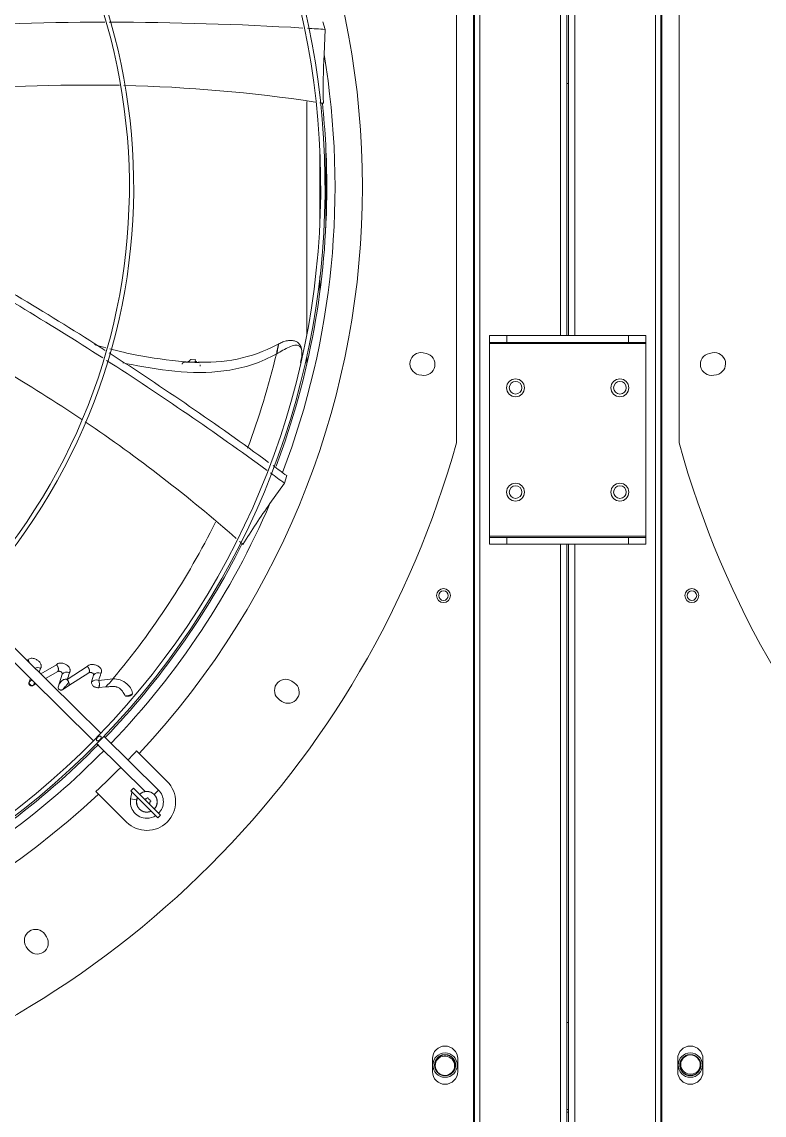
# Model space of a CAD drawing. Header units: millimetres. Extents: x 113490 to 142599, y -20467 to 115.
# Drawn here: x 133960 to 134387, y -10823 to -10194 of the extents above; entities that cross this region are included whole.
import ezdxf

# ---------------------------------------------------------------- set-up
doc = ezdxf.new("R2010")
doc.units = ezdxf.units.MM
doc.layers.add('DV3_0', color=7, linetype='Continuous')

msp = doc.modelspace()

# ---------------------------------------------------------------- linework, layer by layer
at = {"layer": 'DV3_0', "color": 7, "linetype": 'Continuous', "lineweight": 20}
for p, q in [((134269.64, -10374.49), (134269.64, -9742.49)), ((134277.84, -10374.49), (134277.84, -9745.49)), ((134219.64, -9845.59), (134219.64, -11865.47)), ((134327.84, -11862.07), (134327.84, -9845.59)), ((134274.24, -10229.48), (134273.24, -10229.48)), ((134134.63, -10312.52), (134134.63, -10265.47)), ((134131.31, -10308.64), (134131.31, -10269.34)), ((134131.31, -10348.76), (134131.31, -10340.56)), ((134228.74, -10379.09), (134318.74, -10379.09)), ((134055.78, -10389.67), (134059.32, -10389.77)), ((134228.74, -10489.89), (134318.74, -10489.89)), ((134269.64, -11154.49), (134269.64, -10494.49)), ((134277.84, -11154.49), (134277.84, -10494.49)), ((134036, -10638.27), (134038.46, -10635.78)), ((134025.88, -10641.5), (134022.44, -10640.89)), ((134273.24, -10769.48), (134274.24, -10769.48))]:
    msp.add_line(p, q, dxfattribs=at)
at = {"layer": 'DV3_0', "color": 7, "linetype": 'Continuous', "lineweight": 15}
for p, q in [((134273.24, -10374.49), (134273.24, -9745.49)), ((134274.24, -10374.49), (134274.24, -9745.49)), ((134220.24, -9857.26), (134220.24, -11851.51)), ((134223.24, -9857.26), (134223.24, -11851.51)), ((134324.24, -11847.85), (134324.24, -9857.26)), ((134327.24, -11847.85), (134327.24, -9857.26)), ((134209.74, -10436.16), (134209.74, -10141.82)), ((134337.74, -10141.82), (134337.74, -10436.16)), ((134134.3, -10198.38), (134133.05, -10194.05)), ((134133.65, -10212.75), (134134.3, -10198.38)), ((134123.73, -10373.84), (134123.73, -10239.84)), ((133692.48, -10303.03), (134001.15, -10607.41)), ((134005.33, -10603.11), (133696.04, -10298.11)), ((134228.74, -10378.49), (134228.74, -10374.49)), ((134228.74, -10374.49), (134238.74, -10374.49)), ((134228.74, -10378.49), (134228.74, -10379.09)), ((134238.74, -10378.49), (134228.74, -10378.49)), ((134228.74, -10379.09), (134228.74, -10489.89)), ((134238.74, -10374.49), (134308.74, -10374.49)), ((134238.74, -10374.49), (134238.74, -10378.49)), ((134238.74, -10378.49), (134308.74, -10378.49)), ((134308.74, -10378.49), (134308.74, -10374.49)), ((134308.74, -10374.49), (134318.74, -10374.49)), ((134318.74, -10378.49), (134308.74, -10378.49)), ((134318.74, -10374.49), (134318.74, -10378.49)), ((134318.74, -10378.49), (134318.74, -10379.09)), ((134318.74, -10379.09), (134318.74, -10489.89)), ((134192.29, -10384.72), (134190.62, -10384.38)), ((134356.85, -10384.38), (134355.19, -10384.72)), ((134055.76, -10389.82), (134059.28, -10389.91)), ((134059.85, -10388.44), (134056.99, -10388.21)), ((134059.28, -10389.91), (134059.32, -10389.77)), ((134062.49, -10389.8), (134061.22, -10389.78)), ((134123.73, -10390.9), (134123.73, -10386.32)), ((134188.13, -10396.94), (134189.79, -10397.27)), ((134357.68, -10397.27), (134359.35, -10396.94)), ((134110.89, -10459.33), (134112.18, -10455.01)), ((134102.57, -10471.07), (134110.89, -10459.33)), ((134228.74, -10489.89), (134228.74, -10490.49)), ((134228.74, -10494.49), (134228.74, -10490.49)), ((134228.74, -10490.49), (134238.74, -10490.49)), ((134238.74, -10490.49), (134308.74, -10490.49)), ((134238.74, -10490.49), (134238.74, -10494.49)), ((134308.74, -10490.49), (134318.74, -10490.49)), ((134308.74, -10494.49), (134308.74, -10490.49)), ((134318.74, -10489.89), (134318.74, -10490.49)), ((134318.74, -10490.49), (134318.74, -10494.49)), ((134238.74, -10494.49), (134228.74, -10494.49)), ((134238.74, -10494.49), (134308.74, -10494.49)), ((134273.24, -11154.49), (134273.24, -10494.49)), ((134274.24, -11154.49), (134274.24, -10494.49)), ((134318.74, -10494.49), (134308.74, -10494.49)), ((133969.79, -10568.06), (133970.57, -10565.93)), ((133979.76, -10563.71), (133970.73, -10568.99)), ((133980.62, -10567.65), (133973.48, -10571.7)), ((133997.51, -10564.73), (133985.98, -10572.18)), ((133963.97, -10574.09), (133964.8, -10571.57)), ((133980.79, -10576.61), (133983.09, -10569.13)), ((133985.98, -10572.18), (133985.75, -10572.15)), ((133998.51, -10568.39), (133986.88, -10575.74)), ((133999.99, -10573.6), (134001.14, -10569.66)), ((134012.19, -10571.94), (134004.12, -10572.74)), ((134116.53, -10574.15), (134115.11, -10573.2)), ((133968.05, -10574.77), (133966.33, -10575.75)), ((133986.88, -10575.74), (133983.28, -10578.09)), ((134008.26, -10576.52), (134004.26, -10576.92)), ((134019.49, -10581.78), (134019.48, -10581.77)), ((134108, -10583.85), (134109.42, -10584.79)), ((134038.46, -10635.78), (134007.11, -10604.87)), ((134002.93, -10609.17), (134030.78, -10636.63)), ((134027.35, -10614.77), (134025.86, -10613.27)), ((134043.46, -10630.88), (134027.35, -10614.77)), ((134002.52, -10636.61), (134004.01, -10638.1)), ((134023.07, -10637.28), (134022.44, -10640.89)), ((134024.01, -10634.77), (134022.6, -10636.18)), ((134038.16, -10651.74), (134022.6, -10636.18)), ((134023.83, -10637.41), (134023.07, -10637.28)), ((134024.01, -10634.77), (134039.57, -10650.32)), ((134004.01, -10638.1), (134020.12, -10654.21)), ((134027.76, -10638.1), (134027.27, -10638.02)), ((134038.16, -10651.74), (134039.57, -10650.32)), ((133974.04, -10720.17), (133973.09, -10718.76)), ((133962.45, -10725.87), (133963.4, -10727.28)), ((134195.99, -10790.24), (134195.99, -10797.74)), ((134210.49, -10797.74), (134210.49, -10790.24)), ((134336.99, -10790.24), (134336.99, -10797.74)), ((134351.49, -10797.74), (134351.49, -10790.24)), ((134274.24, -10819.48), (134273.24, -10819.48)), ((134273.24, -10820.98), (134274.24, -10820.98))]:
    msp.add_line(p, q, dxfattribs=at)
for centre, radius in [((134243.74, -10404.49), 5.15), ((134243.74, -10404.49), 3.65), ((134303.74, -10404.49), 5.15), ((134303.74, -10404.49), 3.65), ((134243.74, -10464.49), 5.15), ((134243.74, -10464.49), 3.65), ((134303.74, -10464.49), 5.15), ((134303.74, -10464.49), 3.65), ((134202.36, -10523.99), 4), ((134202.32, -10523.99), 2.75), ((134345.13, -10523.99), 4), ((134345.15, -10523.99), 2.75), ((134203.24, -10793.99), 7), ((134344.24, -10793.99), 7)]:
    msp.add_circle(centre, radius, dxfattribs=at)
for centre, radius, start, end in [((133678.24, -10288.99), 456, 316.01285, 45.56345), ((133678.24, -10288.99), 477.5, 316.98025, 43.01975), ((133678.24, -10288.99), 453.5, 315.99181, 45.56133), ((133678.24, -10288.99), 343.5, 315.65123, 45.62203), ((133678.24, -10288.99), 346, 316.5062, 45.32039), ((134008.5, -12115.65), 1921.39, 90.02851, 93.37418), ((134008.5, -12115.65), 1921.39, 86.62723, 89.95007), ((134008.5, -12115.65), 1921.39, 86.24591, 86.54956), ((134540.49, -10232.41), 407.31, 177.23348, 181.19155), ((133998.17, -11102.61), 872.25, 88.82742, 95.92318), ((133998.17, -11102.61), 872.25, 81.40447, 88.66355), ((133998.17, -11102.61), 872.25, 81.09042, 81.22522), ((133678.24, -10288.99), 457, 0, 6.06861), ((133678.24, -10288.99), 457, 339.42404, 0), ((133014.29, -11933.2), 1841.3, 57.34191, 60.857), ((132968.55, -12004.18), 1921.33, 57.30151, 60.65735), ((133507.51, -11146.42), 872.25, 56.07412, 63.24774), ((134065.22, -10299.51), 90.33, 268.26501, 299.11985), ((133014.29, -11933.2), 1841.3, 53.79883, 57.26308), ((134065.26, -10310.92), 84.69, 298.94492, 299.10141), ((134117.22, -10383.5), 3.74, 5.17103, 55.21817), ((134101.43, -10384.21), 19.56, 343.23182, 2.96543), ((134121.18, -10383.14), 0.228, 185.41219, 193.40876), ((134189.37, -10390.66), 6.4, 78.75, 258.75), ((134191.04, -10390.99), 6.4, 258.75, 78.75), ((134356.43, -10390.99), 6.4, 101.25, 281.25), ((134358.1, -10390.66), 6.4, 281.25, 101.25), ((132968.55, -12004.18), 1921.33, 53.88646, 57.22542), ((134042.48, -10387.5), 13.48, 350.08599, 350.70778), ((134048.44, -10386.07), 11.5, 341.21496, 348.12987), ((133507.51, -11146.42), 872.25, 48.70033, 55.91709), ((133678.24, -10288.99), 551.5, 285.47751, 344.52249), ((134869.24, -10288.99), 551.5, 195.47751, 254.52249), ((132968.55, -12004.18), 1921.33, 53.51882, 53.81385), ((133014.29, -11933.2), 1841.3, 53.39786, 53.70009), ((134434.3, -10707.63), 407.44, 144.5071, 148.46392), ((133678.24, -10288.99), 457, 316.15973, 333.28075), ((133507.51, -11146.42), 872.25, 48.36342, 48.53339), ((133960.63, -10563.45), 3.78, 12.11914, 44.06143), ((133968.86, -10568.46), 3.06, 55.87282, 117.48227), ((133985.64, -10571.09), 3.21, 59.3258, 142.38677), ((133979.09, -10587.56), 20.25, 131.56075, 138.31286), ((133948.96, -10563.93), 21.01, 325.75369, 331.18958), ((133985.06, -10574.79), 2.73, 75.24406, 82.00856), ((133983.32, -10574.95), 3.71, 23.68576, 48.99278), ((133834.61, -10518.89), 160.48, 340.60735, 342.05889), ((133983.92, -10574.6), 3.17, 338.82459, 49.67768), ((133984.76, -10573.32), 1.96, 345.27602, 355.86989), ((134002.72, -10576.35), 3.87, 68.77863, 134.8411), ((134003.88, -10571.72), 3.43, 63.91718, 143.09604), ((133837.9, -10519.08), 174.66, 342.10763, 343.51614), ((133997.66, -10575.04), 6.86, 344.1096, 19.64973), ((133997.41, -10575.05), 7.09, 344.71935, 19.03998), ((133834.74, -10423.33), 231.46, 318.55999, 320.05359), ((134111.56, -10578.53), 6.4, 56.25, 236.25), ((134112.97, -10579.47), 6.4, 236.25, 56.25), ((133678.24, -10288.99), 453.5, 315.56, 315.99181), ((133678.24, -10288.99), 456, 315.57142, 316.01285), ((133678.24, -10288.99), 453.5, 225.99152, 315.56), ((133678.24, -10288.99), 456, 270, 315.56106), ((133678.24, -10288.99), 457, 306.60004, 315.4466), ((133678.24, -10288.99), 456, 315.56106, 315.57142), ((133678.24, -10288.99), 475.39, 316.12423, 316.98903), ((133678.24, -10288.99), 475.39, 313.01097, 315.40107), ((134031.79, -10642.54), 16.5, 225, 45), ((134031.79, -10642.54), 6, 315, 135), ((134031.79, -10642.54), 5.91, 315, 135), ((134031.79, -10642.54), 9.5, 315, 45.40107), ((133678.24, -10288.99), 477.5, 226.98025, 313.01975), ((134031.79, -10642.54), 9.5, 170, 270), ((134031.79, -10642.54), 6, 154.47122, 295.52878), ((134031.79, -10642.54), 5.91, 154.77125, 295.22875), ((134031.19, -10640.29), 0.6, 238.87878, 331.12122), ((134032.24, -10640.87), 0.6, 358.86172, 151.13828), ((134033.44, -10640.9), 0.6, 178.87878, 271.12122), ((134034.04, -10643.15), 0.6, 118.87878, 211.12122), ((134033.46, -10642.1), 0.6, 298.86181, 91.13819), ((134031.79, -10642.54), 9.5, 270, 302.83428), ((133967.77, -10722.31), 6.4, 33.75, 213.75), ((133968.72, -10723.72), 6.4, 213.75, 33.75), ((134203.24, -10790.24), 7.25, 0, 180), ((134344.24, -10790.24), 7.25, 0, 180), ((134344.24, -10793.99), 6, 64.8963, 82.52267), ((134203.24, -10797.74), 7.25, 180, 0), ((134203.24, -10793.99), 6, 244.8963, 262.52267), ((134344.24, -10797.74), 7.25, 180, 0)]:
    msp.add_arc(centre, radius, start, end, dxfattribs=at)
at = {"layer": 'DV3_0', "color": 7, "linetype": 'Continuous', "lineweight": 20}
for centre, radius, start, end in [((133678.24, -10288.99), 461.75, 339.17748, 9.50342), ((133663.91, -10279.55), 454.74, 339.44857, 346.58825), ((133678.24, -10288.99), 461.75, 316.1456, 336.77642), ((133663.91, -10279.55), 454.74, 319.98599, 333.59752), ((133678.24, -10288.99), 461.75, 306.42947, 315.40107)]:
    msp.add_arc(centre, radius, start, end, dxfattribs=at)
at = {"layer": 'DV3_0', "color": 7, "linetype": 'Continuous', "lineweight": 15}
for points, knots in [([(134106.61, -10383.91), (134106.75, -10383.29), (134106.97, -10382.26), (134107.21, -10381.15), (134107.38, -10380.34), (134107.49, -10379.77), (134107.56, -10379.41), (134107.59, -10379.24), (134107.59, -10379.21), (134107.56, -10379.32), (134107.49, -10379.59), (134107.38, -10380.09), (134107.25, -10380.63), (134107.09, -10381.37), (134106.88, -10382.28), (134106.61, -10383.45), (134106.38, -10384.46), (134106.25, -10385.03)], [0, 0, 0, 0, 0.062128, 0.124656, 0.187183, 0.249711, 0.312238, 0.374766, 0.437294, 0.499821, 0.624876, 0.687404, 0.749931, 0.812459, 0.874987, 0.937514, 1, 1, 1, 1]), ([(134119.62, -10379.5), (134119.32, -10379.13), (134118.71, -10378.38), (134117.14, -10377.59), (134115.04, -10377.21), (134112.58, -10377.34), (134109.93, -10378.05), (134108.4, -10378.81), (134107.51, -10379.27)], [0, 0, 0, 0, 0.120272, 0.284495, 0.459149, 0.640843, 0.823587, 1, 1, 1, 1]), ([(134008.24, -10381.5), (134006.34, -10380.98), (134004.13, -10380.35), (134001.93, -10379.71), (134001.63, -10379.62)], [0.25984177, 0.25984177, 0.25984177, 0.25984177, 0.29278146, 0.29802068, 0.29802068, 0.29802068, 0.29802068]), ([(134053.82, -10389.62), (134043.61, -10388.46), (134030.11, -10386.86), (134015.77, -10383.49), (134010.59, -10382.13)], [0, 0, 0, 0, 0.1570657, 0.2463577, 0.2463577, 0.2463577, 0.2463577]), ([(134017.88, -10390.13), (134019.56, -10390.47), (134021.25, -10390.79), (134032.42, -10392.91), (134041.98, -10394.49), (134060.95, -10395.95), (134070.36, -10395.83), (134088.7, -10392.76), (134097.63, -10389.83), (134106.25, -10385.03)], [0.6026537, 0.6026537, 0.6026537, 0.6026537, 0.625, 0.625, 0.75, 0.75, 0.875, 0.875, 1, 1, 1, 1]), ([(134119.36, -10380.43), (134118.68, -10380.02), (134117.82, -10379.92), (134115.85, -10380.19), (134114.74, -10380.57), (134112.4, -10381.61), (134111.18, -10382.26), (134108.76, -10383.6), (134107.56, -10384.3), (134106.45, -10384.92)], [0, 0, 0, 0, 0.25, 0.25, 0.5, 0.5, 0.75, 0.75, 1, 1, 1, 1]), ([(134052.02, -10390.92), (134052.04, -10390.87), (134052.07, -10390.78), (134052.13, -10390.64), (134052.19, -10390.52), (134052.25, -10390.41), (134052.31, -10390.31), (134052.42, -10390.17), (134052.6, -10389.99), (134052.91, -10389.81), (134053.31, -10389.68), (134053.85, -10389.62), (134054.33, -10389.64), (134054.71, -10389.68), (134054.95, -10389.72), (134055.16, -10389.75), (134055.33, -10389.78), (134055.46, -10389.8), (134055.57, -10389.81), (134055.67, -10389.81), (134055.73, -10389.82), (134055.76, -10389.82)], [0, 0, 0, 0, 0.034615, 0.067153, 0.097641, 0.126151, 0.15278, 0.177653, 0.253284, 0.326616, 0.426356, 0.551745, 0.706817, 0.759074, 0.82393, 0.874115, 0.905827, 0.93629, 0.961485, 0.980409, 1, 1, 1, 1]), ([(134055.46, -10389.42), (134055.45, -10389.36), (134055.44, -10389.25), (134055.46, -10389.1), (134055.5, -10389.08), (134055.55, -10389.18), (134055.58, -10389.32), (134055.62, -10389.49), (134055.65, -10389.6), (134055.71, -10389.68), (134055.77, -10389.67), (134055.78, -10389.67)], [0, 0, 0, 0, 0.128962, 0.223321, 0.471945, 0.607552, 0.749514, 0.893505, 0.958713, 0.987993, 1, 1, 1, 1]), ([(134055.46, -10389.42), (134055.49, -10389.41), (134055.53, -10389.37), (134055.6, -10389.33), (134055.67, -10389.3), (134055.71, -10389.29), (134055.73, -10389.28), (134055.74, -10389.28)], [0, 0, 0, 0, 0.0394695, 0.0785517, 0.1172794, 0.155685, 0.161873, 0.161873, 0.161873, 0.161873]), ([(134055.78, -10389.67), (134055.82, -10389.61), (134055.9, -10389.49), (134056.02, -10389.33), (134056.13, -10389.17), (134056.25, -10389.01), (134056.36, -10388.87), (134056.47, -10388.74), (134056.58, -10388.62), (134056.68, -10388.52), (134056.79, -10388.43), (134056.89, -10388.35), (134056.98, -10388.3), (134057.07, -10388.26), (134057.16, -10388.23), (134057.24, -10388.23), (134057.29, -10388.24), (134057.32, -10388.25)], [0, 0, 0, 0, 0.0316233, 0.063666, 0.0961048, 0.1289206, 0.1620988, 0.1956297, 0.2295096, 0.2637404, 0.2983311, 0.3332973, 0.3686623, 0.4044567, 0.4407194, 0.4774968, 0.5148434, 0.5148434, 0.5148434, 0.5148434]), ([(134059.28, -10389.91), (134059.36, -10389.91), (134059.54, -10389.91), (134059.93, -10389.89), (134060.42, -10389.87), (134061.08, -10389.91), (134061.59, -10390.01), (134061.87, -10390.18), (134061.92, -10390.22)], [0, 0, 0, 0, 0.0432673, 0.1100997, 0.236564, 0.3525356, 0.5287013, 0.566621, 0.566621, 0.566621, 0.566621]), ([(134059.32, -10389.77), (134059.34, -10389.77), (134059.38, -10389.76), (134059.42, -10389.72), (134059.49, -10389.68), (134059.56, -10389.62), (134059.65, -10389.54), (134059.79, -10389.43), (134059.96, -10389.34), (134060.16, -10389.28), (134060.36, -10389.34), (134060.35, -10389.55), (134060.35, -10389.65)], [0, 0, 0, 0, 0.012213, 0.03615, 0.072549, 0.121252, 0.181278, 0.274862, 0.441704, 0.562368, 0.791317, 1, 1, 1, 1]), ([(133970.57, -10565.93), (133970.67, -10565.79), (133970.85, -10565.52), (133971, -10565.07), (133971.06, -10564.63), (133971.04, -10564.21), (133970.96, -10563.82), (133970.72, -10563.04), (133969.99, -10561.9), (133968.68, -10560.9), (133967.44, -10560.34), (133966.38, -10560.06), (133965.27, -10560.01), (133964.18, -10560.22), (133963.63, -10560.62), (133963.35, -10560.82)], [0, 0, 0, 0, 0.048319, 0.093612, 0.13613, 0.175841, 0.212492, 0.24595, 0.396838, 0.551403, 0.633547, 0.720883, 0.811655, 0.904459, 1, 1, 1, 1]), ([(133987.28, -10568.33), (133987.36, -10568.19), (133987.52, -10567.94), (133987.66, -10567.51), (133987.71, -10567.09), (133987.69, -10566.67), (133987.6, -10566.26), (133987.32, -10565.48), (133986.5, -10564.36), (133985.13, -10563.47), (133983.87, -10562.99), (133982.84, -10562.78), (133981.72, -10562.77), (133980.6, -10563.04), (133980.04, -10563.48), (133979.76, -10563.71)], [0, 0, 0, 0, 0.04416, 0.086796, 0.128084, 0.1682, 0.207124, 0.244756, 0.394791, 0.555025, 0.629883, 0.713634, 0.804159, 0.899585, 1, 1, 1, 1]), ([(133979.76, -10563.71), (133979.8, -10563.74), (133979.87, -10563.81), (133979.97, -10563.92), (133980.06, -10564.03), (133980.15, -10564.14), (133980.23, -10564.25), (133980.3, -10564.36), (133980.37, -10564.47), (133980.43, -10564.57), (133980.48, -10564.67), (133980.53, -10564.77), (133980.58, -10564.86), (133980.62, -10564.95), (133980.65, -10565.03), (133980.68, -10565.11), (133980.71, -10565.19), (133980.73, -10565.26), (133980.76, -10565.33), (133980.78, -10565.39), (133980.79, -10565.44), (133980.84, -10565.63), (133980.91, -10565.95), (133980.93, -10566.36), (133980.91, -10566.74), (133980.85, -10567.08), (133980.75, -10567.39), (133980.66, -10567.56), (133980.62, -10567.65)], [0, 0, 0, 0, 0.032899, 0.064458, 0.094752, 0.123838, 0.15176, 0.178553, 0.204241, 0.228841, 0.252366, 0.274822, 0.296215, 0.316544, 0.335811, 0.354013, 0.371146, 0.387206, 0.402188, 0.416087, 0.428897, 0.440613, 0.544029, 0.643173, 0.738243, 0.829293, 0.916449, 1, 1, 1, 1]), ([(133983.09, -10569.13), (133983.1, -10569.1), (133983.12, -10569.04), (133983.13, -10568.95), (133983.13, -10568.86), (133983.12, -10568.73), (133983.07, -10568.56), (133982.98, -10568.36), (133982.84, -10568.17), (133982.59, -10567.92), (133982.27, -10567.71), (133981.92, -10567.58), (133981.66, -10567.51), (133981.42, -10567.48), (133981.2, -10567.48), (133980.99, -10567.51), (133980.8, -10567.56), (133980.68, -10567.62), (133980.62, -10567.65)], [0, 0, 0, 0, 0.029896, 0.059787, 0.089936, 0.1206, 0.185011, 0.250864, 0.322237, 0.395142, 0.549911, 0.626794, 0.703247, 0.763639, 0.823169, 0.8835, 0.941942, 1, 1, 1, 1]), ([(134005.39, -10568.64), (134005.44, -10568.55), (134005.55, -10568.39), (134005.69, -10568.03), (134005.84, -10567.32), (134005.54, -10566.15), (134004.41, -10564.83), (134002.95, -10564.05), (134001.61, -10563.69), (134000.55, -10563.57), (133999.43, -10563.66), (133998.32, -10564), (133997.78, -10564.48), (133997.51, -10564.73)], [0, 0, 0, 0, 0.026984, 0.053974, 0.112551, 0.239933, 0.38697, 0.555519, 0.630167, 0.713559, 0.803882, 0.899324, 1, 1, 1, 1]), ([(133997.51, -10564.73), (133997.54, -10564.76), (133997.61, -10564.82), (133997.72, -10564.93), (133997.81, -10565.03), (133997.91, -10565.13), (133997.99, -10565.24), (133998.08, -10565.35), (133998.15, -10565.46), (133998.22, -10565.57), (133998.29, -10565.67), (133998.35, -10565.78), (133998.41, -10565.89), (133998.46, -10566), (133998.51, -10566.1), (133998.55, -10566.21), (133998.59, -10566.31), (133998.62, -10566.41), (133998.65, -10566.51), (133998.67, -10566.6), (133998.7, -10566.7), (133998.72, -10566.85), (133998.75, -10567.06), (133998.77, -10567.33), (133998.75, -10567.6), (133998.71, -10567.87), (133998.63, -10568.14), (133998.55, -10568.3), (133998.51, -10568.39)], [0, 0, 0, 0, 0.033091, 0.065299, 0.096702, 0.127365, 0.157345, 0.186688, 0.215433, 0.243612, 0.271253, 0.298377, 0.325004, 0.351149, 0.376826, 0.402045, 0.426818, 0.451151, 0.475052, 0.498528, 0.521583, 0.544215, 0.610695, 0.680334, 0.753617, 0.830991, 0.912924, 1, 1, 1, 1]), ([(134001.14, -10569.66), (134001.15, -10569.63), (134001.16, -10569.57), (134001.17, -10569.48), (134001.17, -10569.39), (134001.15, -10569.27), (134001.1, -10569.11), (134001, -10568.92), (134000.85, -10568.74), (134000.58, -10568.5), (134000.23, -10568.32), (133999.84, -10568.21), (133999.56, -10568.17), (133999.3, -10568.16), (133999.08, -10568.18), (133998.87, -10568.23), (133998.67, -10568.29), (133998.56, -10568.35), (133998.51, -10568.39)], [0, 0, 0, 0, 0.029164, 0.058177, 0.087309, 0.116826, 0.179188, 0.243122, 0.313607, 0.385995, 0.543799, 0.624534, 0.704824, 0.767483, 0.82951, 0.88787, 0.944265, 1, 1, 1, 1]), ([(133966.33, -10575.75), (133966.3, -10575.76), (133966.24, -10575.8), (133966.15, -10575.84), (133966.05, -10575.87), (133965.95, -10575.89), (133965.84, -10575.91), (133965.7, -10575.92), (133965.52, -10575.92), (133965.3, -10575.89), (133965.06, -10575.82), (133964.8, -10575.71), (133964.57, -10575.56), (133964.36, -10575.38), (133964.18, -10575.17), (133964.05, -10574.95), (133963.96, -10574.72), (133963.92, -10574.52), (133963.92, -10574.36), (133963.93, -10574.22), (133963.95, -10574.14), (133963.97, -10574.09)], [0, 0, 0, 0, 0.029725, 0.059353, 0.089098, 0.119171, 0.149777, 0.181113, 0.236416, 0.292325, 0.364768, 0.437887, 0.512681, 0.587629, 0.662325, 0.735799, 0.804811, 0.873158, 0.91634, 0.958408, 1, 1, 1, 1]), ([(133985.44, -10572.08), (133985.06, -10572.03), (133984.7, -10572.06), (133984.01, -10572.24), (133983.7, -10572.38), (133983.13, -10572.75), (133982.88, -10572.97), (133982.44, -10573.44), (133982.24, -10573.7), (133981.89, -10574.21), (133981.74, -10574.47), (133981.48, -10574.98), (133981.36, -10575.23), (133981.05, -10575.93), (133980.9, -10576.33), (133980.79, -10576.61)], [0, 0, 0, 0, 0.125, 0.125, 0.25, 0.25, 0.375, 0.375, 0.5, 0.5, 0.625, 0.625, 0.75, 0.75, 1, 1, 1, 1]), ([(133983.28, -10578.09), (133983.49, -10577.87), (133983.73, -10577.59), (133984.26, -10576.98), (133984.56, -10576.64), (133985.06, -10576.09), (133985.23, -10575.9), (133985.58, -10575.5), (133985.76, -10575.3), (133986.09, -10574.89), (133986.24, -10574.68), (133986.5, -10574.26), (133986.6, -10574.04), (133986.66, -10573.81)], [0, 0, 0, 0, 0.25, 0.25, 0.5, 0.5, 0.625, 0.625, 0.75, 0.75, 0.875, 0.875, 1, 1, 1, 1]), ([(134004.26, -10576.92), (134004.17, -10576.93), (134003.83, -10576.95), (134002.89, -10576.92), (134001.73, -10576.56), (134000.78, -10575.86), (134000.25, -10575.17), (133999.95, -10574.4), (133999.97, -10573.87), (133999.99, -10573.6)], [0, 0, 0, 0, 0.040166, 0.156459, 0.424797, 0.568936, 0.70936, 0.852194, 1, 1, 1, 1]), ([(134012.19, -10571.94), (134013.63, -10571.78), (134015.11, -10572.01), (134017.9, -10573.02), (134019.21, -10573.79), (134021.4, -10575.63), (134022.28, -10576.69), (134023.37, -10578.81), (134023.59, -10579.87), (134023.4, -10580.75)], [0, 0, 0, 0, 0.25, 0.25, 0.5, 0.5, 0.75, 0.75, 1, 1, 1, 1]), ([(133980.79, -10576.61), (133980.72, -10576.81), (133980.73, -10577.06), (133980.94, -10577.55), (133981.14, -10577.79), (133981.58, -10578.08), (133981.75, -10578.16), (133982.11, -10578.27), (133982.3, -10578.3), (133982.63, -10578.31), (133982.76, -10578.29), (133983.03, -10578.22), (133983.16, -10578.17), (133983.28, -10578.09)], [0, 0, 0, 0, 0.25, 0.25, 0.5, 0.5, 0.625, 0.625, 0.75, 0.75, 0.875, 0.875, 1, 1, 1, 1]), ([(134008.26, -10576.52), (134008.5, -10576.49), (134009.03, -10576.43), (134010.01, -10576.33), (134011.08, -10576.24), (134012.21, -10576.21), (134013.13, -10576.25), (134013.92, -10576.37), (134014.51, -10576.52), (134015.1, -10576.75), (134015.69, -10577.05), (134016.3, -10577.48), (134016.92, -10578.02), (134017.47, -10578.64), (134017.88, -10579.19), (134018.15, -10579.59), (134018.35, -10579.91), (134018.54, -10580.22), (134018.72, -10580.53), (134018.89, -10580.82), (134019.05, -10581.09), (134019.2, -10581.35), (134019.34, -10581.58), (134019.43, -10581.71), (134019.48, -10581.77)], [0, 0, 0, 0, 0.040265, 0.086415, 0.160521, 0.214872, 0.27235, 0.313658, 0.351295, 0.379996, 0.429661, 0.477318, 0.528728, 0.60507, 0.664546, 0.698808, 0.733837, 0.769618, 0.806141, 0.8434, 0.881397, 0.920144, 0.959665, 1, 1, 1, 1]), ([(134023.4, -10580.75), (134023.35, -10580.8), (134023.25, -10580.91), (134023.09, -10581.07), (134022.92, -10581.21), (134022.74, -10581.34), (134022.55, -10581.46), (134022.35, -10581.55), (134022.14, -10581.64), (134021.85, -10581.73), (134021.46, -10581.81), (134020.97, -10581.84), (134020.47, -10581.83), (134019.98, -10581.8), (134019.64, -10581.78), (134019.48, -10581.77)], [0, 0, 0, 0, 0.053355, 0.106652, 0.159725, 0.212534, 0.26516, 0.317648, 0.369797, 0.421334, 0.53594, 0.65085, 0.766283, 0.882004, 1, 1, 1, 1]), ([(134022.79, -10580.7), (134022.75, -10580.74), (134022.67, -10580.82), (134022.55, -10580.94), (134022.43, -10581.05), (134022.3, -10581.14), (134022.17, -10581.23), (134021.99, -10581.33), (134021.76, -10581.43), (134021.39, -10581.52), (134020.91, -10581.57), (134020.54, -10581.55), (134020.34, -10581.55)], [0, 0, 0, 0, 0.065832, 0.129369, 0.190676, 0.249903, 0.307282, 0.363127, 0.47581, 0.588444, 0.784812, 1, 1, 1, 1]), ([(134023.4, -10580.75), (134023.37, -10580.83), (134023.28, -10580.87), (134023.05, -10580.85), (134022.91, -10580.79), (134022.79, -10580.7)], [0, 0, 0, 0, 0.5, 0.5, 1, 1, 1, 1]), ([(134019.49, -10581.78), (134019.49, -10581.79), (134019.5, -10581.79), (134019.53, -10581.79), (134019.56, -10581.79), (134019.6, -10581.79), (134019.65, -10581.78), (134019.72, -10581.76), (134019.83, -10581.73), (134019.97, -10581.69), (134020.14, -10581.63), (134020.27, -10581.58), (134020.34, -10581.55)], [0, 0, 0, 0, 0.045138, 0.093894, 0.146983, 0.205017, 0.268537, 0.338042, 0.464102, 0.614994, 0.787637, 1, 1, 1, 1]), ([(134002.98, -10607.33), (134002.94, -10607.29), (134002.86, -10607.2), (134002.74, -10606.96), (134002.71, -10606.56), (134002.88, -10606.13), (134003.15, -10605.74), (134003.42, -10605.43), (134003.73, -10605.15), (134004.1, -10604.88), (134004.52, -10604.7), (134004.92, -10604.72), (134005.16, -10604.84), (134005.25, -10604.92), (134005.29, -10604.95)], [0, 0, 0, 0, 0.040419, 0.081737, 0.180004, 0.318741, 0.407079, 0.502384, 0.597672, 0.685216, 0.821732, 0.918627, 0.959704, 1, 1, 1, 1]), ([(134005.29, -10604.95), (134005.33, -10605), (134005.41, -10605.09), (134005.53, -10605.33), (134005.57, -10605.73), (134005.39, -10606.16), (134005.12, -10606.55), (134004.85, -10606.86), (134004.55, -10607.14), (134004.17, -10607.41), (134003.75, -10607.59), (134003.35, -10607.56), (134003.12, -10607.45), (134003.02, -10607.37), (134002.98, -10607.33)], [0, 0, 0, 0, 0.040441, 0.08184, 0.180502, 0.319168, 0.407275, 0.502441, 0.597059, 0.684342, 0.821198, 0.918588, 0.959713, 1, 1, 1, 1]), ([(134027.56, -10638.32), (134027.55, -10638.3), (134027.5, -10638.25), (134027.4, -10638.15), (134027.31, -10638.06), (134027.27, -10638.02)], [0.93699996, 0.93699996, 0.93699996, 0.93699996, 0.94570082, 0.97250001, 1, 1, 1, 1]), ([(134342.78, -10798.91), (134341.41, -10798.59), (134340.22, -10797.71), (134338.79, -10795.34), (134338.56, -10793.87), (134339.14, -10791.17), (134339.96, -10789.94), (134342.21, -10788.31), (134343.63, -10787.92), (134345.02, -10788.04)], [0, 0, 0, 0, 0.25, 0.25, 0.5, 0.5, 0.75, 0.75, 1, 1, 1, 1]), ([(134200.69, -10799.42), (134199.45, -10798.77), (134198.48, -10797.68), (134197.45, -10795.09), (134197.43, -10793.62), (134198.4, -10791.02), (134199.39, -10789.9), (134201.89, -10788.7), (134203.38, -10788.6), (134204.7, -10789.07)], [0, 0, 0, 0, 0.25, 0.25, 0.5, 0.5, 0.75, 0.75, 1, 1, 1, 1]), ([(134204.7, -10789.07), (134206.06, -10789.39), (134207.26, -10790.28), (134208.68, -10792.64), (134208.92, -10794.11), (134208.34, -10796.81), (134207.51, -10798.04), (134205.26, -10799.67), (134203.85, -10800.06), (134202.46, -10799.94)], [0, 0, 0, 0, 0.25, 0.25, 0.5, 0.5, 0.75, 0.75, 1, 1, 1, 1]), ([(134346.78, -10788.56), (134348.02, -10789.21), (134348.99, -10790.3), (134350.03, -10792.89), (134350.05, -10794.36), (134349.07, -10796.97), (134348.08, -10798.08), (134345.59, -10799.28), (134344.1, -10799.39), (134342.78, -10798.91)], [0, 0, 0, 0, 0.25, 0.25, 0.5, 0.5, 0.75, 0.75, 1, 1, 1, 1])]:
    msp.add_open_spline(points, degree=3, knots=knots, dxfattribs=at)
for points in [[(134120.78, -10382.23), (134120.25, -10380.49), (134119.87, -10379.58), (134119.62, -10379.5)], [(134062.47, -10391.19), (134062.5, -10391.5), (134062.43, -10391.81), (134062.37, -10392.13)]]:
    msp.add_open_spline(points, degree=3, dxfattribs=at)
at = {"layer": 'DV3_0', "color": 7, "linetype": 'Continuous', "lineweight": 20}
msp.add_open_spline([(133966.33, -10575.75), (133966.17, -10575.78), (133965.7, -10575.72), (133964.82, -10575.26), (133964.12, -10574.61), (133963.96, -10574.23), (133963.97, -10574.09)], degree=3, dxfattribs=at)
at = {"layer": 'DV3_0', "color": 7, "linetype": 'Continuous', "lineweight": 15}
for points in [[(134197.7, -10796.29), (134199.02, -10799.49), (134202.46, -10799.94), (134205.89, -10800.39), (134208, -10797.64), (134210.11, -10794.89), (134208.78, -10791.69), (134207.45, -10788.49), (134204.02, -10788.04), (134200.58, -10787.59), (134198.48, -10790.34), (134196.37, -10793.09), (134197.7, -10796.29), (134199.02, -10799.49), (134202.46, -10799.94), (134205.89, -10800.39), (134208, -10797.64), (134210.11, -10794.89), (134208.78, -10791.69), (134207.45, -10788.49), (134204.02, -10788.04), (134200.58, -10787.59), (134198.48, -10790.34), (134196.37, -10793.09), (134197.7, -10796.29), (134198.59, -10798.44), (134200.69, -10799.42)], [(134349.78, -10791.69), (134348.45, -10788.49), (134345.02, -10788.04), (134341.58, -10787.59), (134339.48, -10790.34), (134337.37, -10793.09), (134338.7, -10796.29), (134340.02, -10799.49), (134343.46, -10799.94), (134346.89, -10800.39), (134349, -10797.64), (134351.11, -10794.89), (134349.78, -10791.69), (134348.45, -10788.49), (134345.02, -10788.04), (134341.58, -10787.59), (134339.48, -10790.34), (134337.37, -10793.09), (134338.7, -10796.29), (134340.02, -10799.49), (134343.46, -10799.94), (134346.89, -10800.39), (134349, -10797.64), (134351.11, -10794.89), (134349.78, -10791.69), (134348.89, -10789.54), (134346.78, -10788.56)]]:
    msp.add_rational_spline(points, [1, 0.866025403784, 1, 0.866025403784, 1, 0.866025403784, 1, 0.866025403784, 1, 0.866025403784, 1, 0.866025403784, 1, 0.866025403784, 1, 0.866025403784, 1, 0.866025403784, 1, 0.866025403784, 1, 0.866025403784, 1, 0.866025403784, 1, 0.90591222949, 0.943976505854], degree=2, knots=[0.94372108, 0.94372108, 0.94372108, 0.9481517, 0.9481517, 0.95258231, 0.95258231, 0.95701293, 0.95701293, 0.96144354, 0.96144354, 0.96587416, 0.96587416, 0.97030477, 0.97030477, 0.97473539, 0.97473539, 0.979166, 0.979166, 0.98359662, 0.98359662, 0.98802723, 0.98802723, 0.99245785, 0.99245785, 0.99688846, 0.99688846, 1, 1, 1], dxfattribs=at)

doc.saveas('drawing.dxf')
